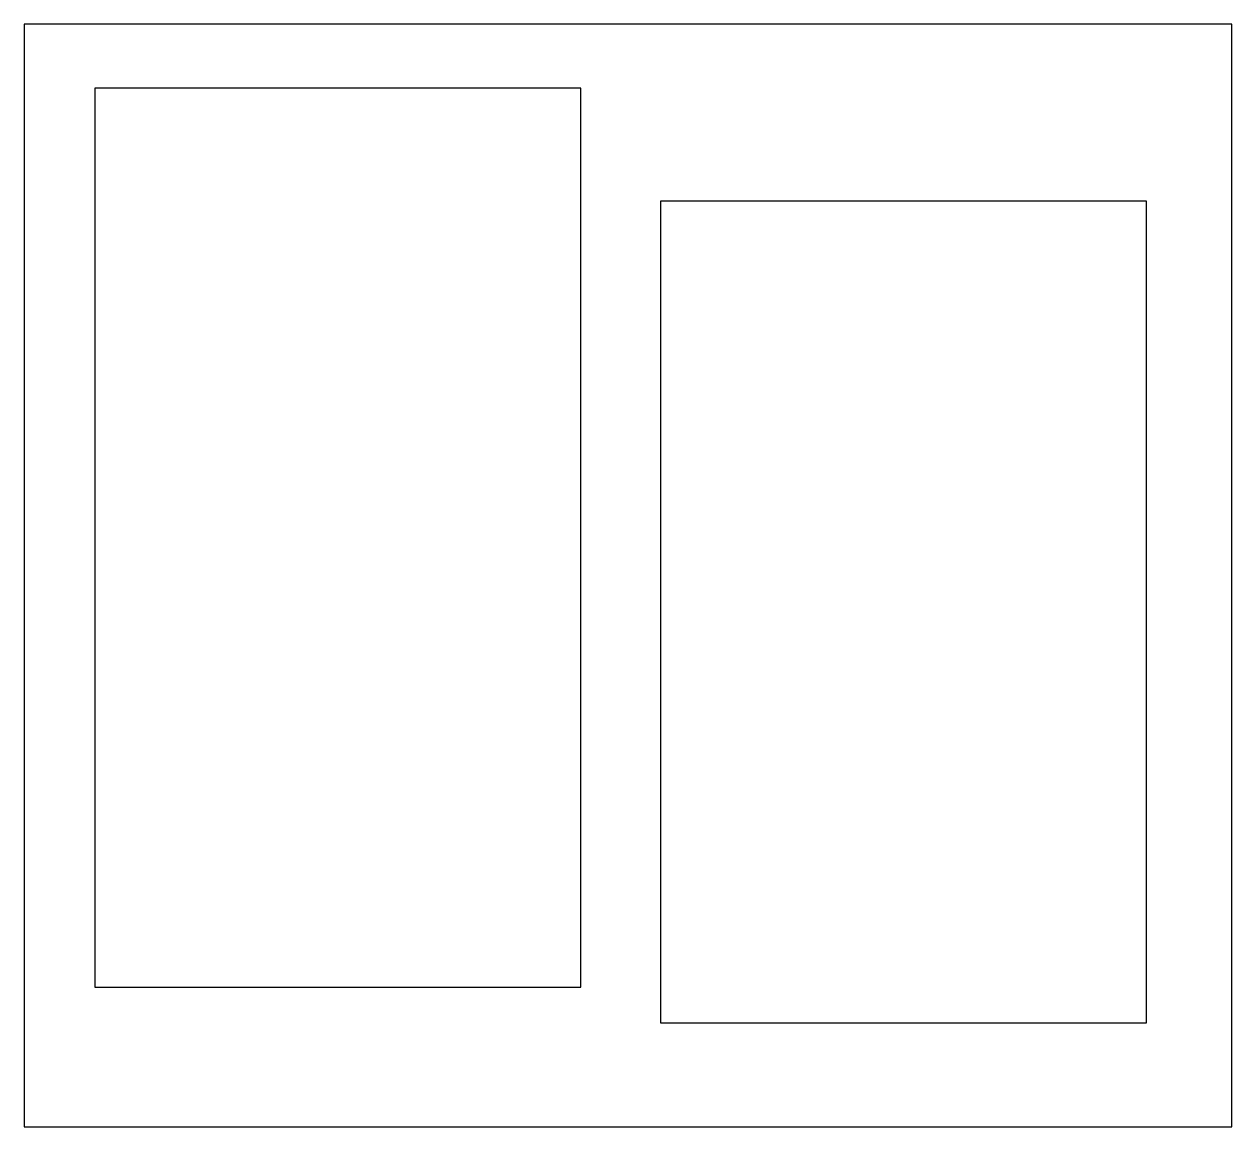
# Model space of a CAD drawing. Header units: millimetres. Extents: x -0.3 to 32, y -0.4 to 29.1.
import ezdxf

# ---------------------------------------------------------------- set-up
doc = ezdxf.new("R2010")
doc.units = ezdxf.units.MM
doc.layers.add('Layer 02', color=192, linetype='Continuous', true_color=0x7d26cd)

msp = doc.modelspace()

# ---------------------------------------------------------------- linework, layer by layer
at = {"layer": 'Layer 02'}
for points in [[(-0.339, -0.395), (31.962, -0.395), (31.962, 29.092), (-0.339, 29.092)], [(1.549, 3.344), (14.548, 3.344), (14.548, 27.383), (1.549, 27.383)], [(16.684, 2.383), (29.683, 2.383), (29.683, 24.356), (16.684, 24.356)]]:
    msp.add_lwpolyline(points, close=True, dxfattribs=at)

doc.saveas('drawing.dxf')
